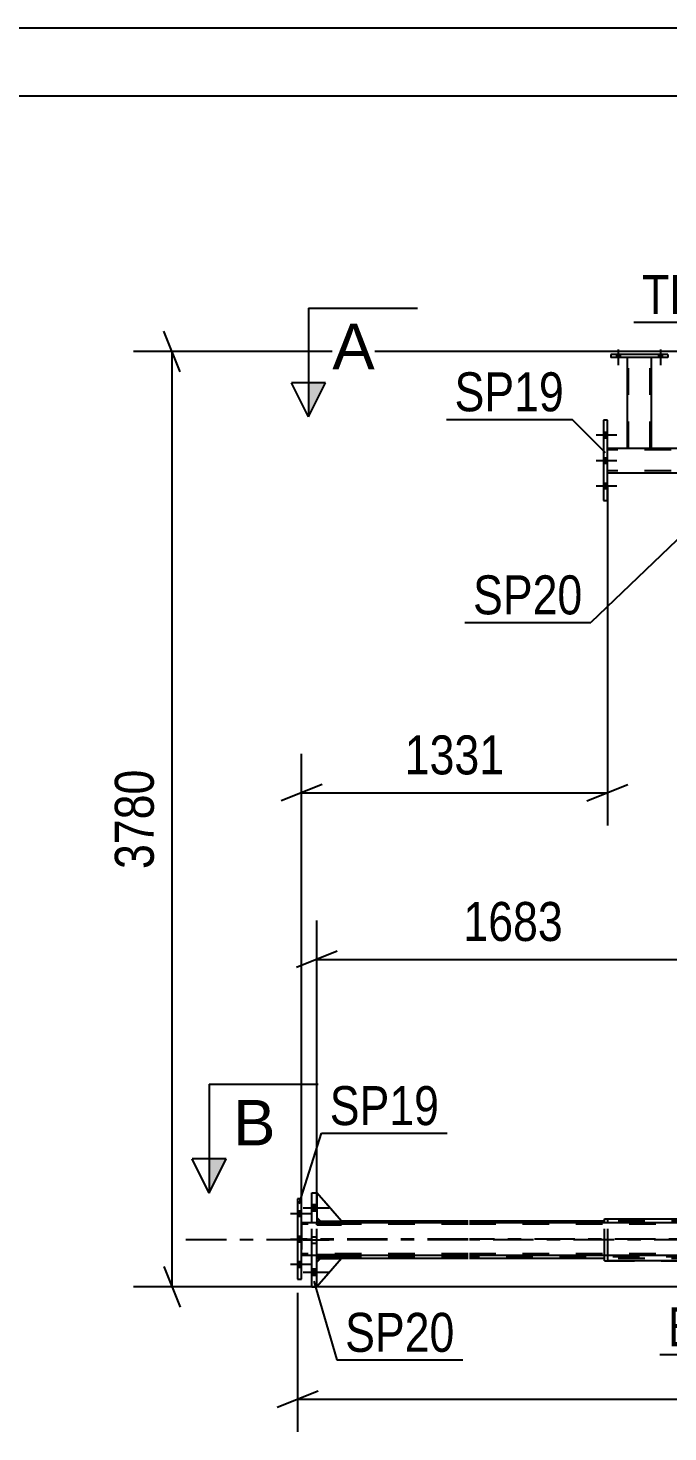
# Model space of a CAD drawing. Header units: millimetres. Extents: x -857 to 332, y -866 to -25.
# Drawn here: x -67.5 to -20.5, y -128.2 to -25.1 of the extents above; entities that cross this region are included whole.
import ezdxf

# ---------------------------------------------------------------- set-up
doc = ezdxf.new("R2010")
doc.units = ezdxf.units.MM
doc.linetypes.add('DXK_LINE_DOT2', pattern=[3.9198, 1.9599, -1.9599])
doc.linetypes.add('DXK_LINE_DOT3', pattern=[5.9187, 2.979, -0.9799, 0.9799, -0.9799])
doc.styles.add('Arial', font='ARIAL.TTF', dxfattribs={"height": 0.2})
doc.styles.add('Arial Narrow', font='ARIALN.TTF', dxfattribs={"height": 0.2})

# ---------------------------------------------------------------- blocks, each defined once
blk = doc.blocks.new('Unknown-570386455-1132')
at = {"color": 5, "linetype": 'Continuous'}
for p, q in [((332.35, -25.05), (-856.65, -25.05)), ((327.35, -30.05), (-851.65, -30.05))]:
    blk.add_line(p, q, dxfattribs=at)
blk = doc.blocks.new('Bolt-570386455-10562 - 10439')
at = {"linetype": 'Continuous'}
for points in [[(-46.7, -111.49), (-46.7, -111.96), (-46.33, -111.96), (-46.33, -111.49)], [(-46.7, -111.49), (-46.7, -111.96), (-46.33, -111.96), (-46.33, -111.49)], [(-46.7, -111.49), (-46.7, -111.96), (-46.33, -111.96), (-46.33, -111.49)], [(-46.7, -116.22), (-46.7, -116.69), (-46.33, -116.69), (-46.33, -116.22)], [(-46.7, -116.22), (-46.7, -116.69), (-46.33, -116.69), (-46.33, -116.22)], [(-46.7, -116.22), (-46.7, -116.69), (-46.33, -116.69), (-46.33, -116.22)]]:
    blk.add_hatch(color=1, dxfattribs=at).paths.add_polyline_path(points)
at = {"color": 1, "linetype": 'Continuous'}
for p, q in [((-47.33, -111.73), (-45.43, -111.73)), ((-47.33, -111.73), (-45.43, -111.73)), ((-47.33, -111.73), (-45.43, -111.73)), ((-46.7, -111.49), (-46.33, -111.49)), ((-46.7, -111.49), (-46.33, -111.49)), ((-46.7, -111.49), (-46.33, -111.49)), ((-46.7, -111.96), (-46.33, -111.96)), ((-46.7, -111.96), (-46.33, -111.96)), ((-46.7, -111.96), (-46.33, -111.96)), ((-47.33, -116.46), (-45.43, -116.46)), ((-47.33, -116.46), (-45.43, -116.46)), ((-47.33, -116.46), (-45.43, -116.46)), ((-46.7, -116.22), (-46.33, -116.22)), ((-46.7, -116.22), (-46.33, -116.22)), ((-46.7, -116.22), (-46.33, -116.22)), ((-46.7, -116.69), (-46.33, -116.69)), ((-46.7, -116.69), (-46.33, -116.69)), ((-46.7, -116.69), (-46.33, -116.69))]:
    blk.add_line(p, q, dxfattribs=at)
at = {"color": 1, "linetype": 'DXK_LINE_DOT2'}
for p, q in [((-47.33, -114.09), (-45.43, -114.09)), ((-47.33, -114.09), (-45.43, -114.09)), ((-46.7, -113.86), (-46.33, -113.86)), ((-46.7, -113.86), (-46.33, -113.86)), ((-46.7, -114.33), (-46.33, -114.33)), ((-46.7, -114.33), (-46.33, -114.33))]:
    blk.add_line(p, q, dxfattribs=at)
blk = doc.blocks.new('Bolt-570386455-10459 - 10439')
at = {"linetype": 'Continuous'}
for points in [[(-24.05, -49.04), (-24.31, -49.04), (-24.31, -49.25), (-24.05, -49.25)], [(-24.05, -49.04), (-24.31, -49.04), (-24.31, -49.25), (-24.05, -49.25)], [(-20.96, -49.04), (-21.22, -49.04), (-21.22, -49.25), (-20.96, -49.25)], [(-20.96, -49.04), (-21.22, -49.04), (-21.22, -49.25), (-20.96, -49.25)]]:
    blk.add_hatch(color=1, dxfattribs=at).paths.add_polyline_path(points)
at = {"color": 1, "linetype": 'Continuous'}
for p, q in [((-24.31, -49.04), (-24.31, -49.25)), ((-24.31, -49.04), (-24.31, -49.25)), ((-24.18, -48.67), (-24.18, -49.82)), ((-24.18, -48.67), (-24.18, -49.82)), ((-24.05, -49.04), (-24.05, -49.25)), ((-24.05, -49.04), (-24.05, -49.25)), ((-21.22, -49.04), (-21.22, -49.25)), ((-21.22, -49.04), (-21.22, -49.25)), ((-21.09, -48.67), (-21.09, -49.82)), ((-21.09, -48.67), (-21.09, -49.82)), ((-20.96, -49.04), (-20.96, -49.25)), ((-20.96, -49.04), (-20.96, -49.25))]:
    blk.add_line(p, q, dxfattribs=at)
blk = doc.blocks.new('Bolt-570386455-10493 - 10439')
at = {"linetype": 'Continuous'}
for points in [[(-47.74, -111.96), (-47.74, -112.36), (-47.45, -112.36), (-47.45, -111.96)], [(-47.74, -111.96), (-47.74, -112.36), (-47.45, -112.36), (-47.45, -111.96)], [(-47.74, -111.96), (-47.74, -112.36), (-47.45, -112.36), (-47.45, -111.96)], [(-47.74, -113.83), (-47.74, -114.23), (-47.45, -114.23), (-47.45, -113.83)], [(-47.74, -113.83), (-47.74, -114.23), (-47.45, -114.23), (-47.45, -113.83)], [(-47.74, -115.69), (-47.74, -116.09), (-47.45, -116.09), (-47.45, -115.69)], [(-47.74, -115.69), (-47.74, -116.09), (-47.45, -116.09), (-47.45, -115.69)], [(-47.74, -115.69), (-47.74, -116.09), (-47.45, -116.09), (-47.45, -115.69)]]:
    blk.add_hatch(color=1, dxfattribs=at).paths.add_polyline_path(points)
at = {"color": 1, "linetype": 'Continuous'}
for p, q in [((-48.27, -112.16), (-46.76, -112.16)), ((-48.27, -112.16), (-46.76, -112.16)), ((-48.27, -112.16), (-46.76, -112.16)), ((-47.74, -111.96), (-47.45, -111.96)), ((-47.74, -111.96), (-47.45, -111.96)), ((-47.74, -111.96), (-47.45, -111.96)), ((-47.74, -112.36), (-47.45, -112.36)), ((-47.74, -112.36), (-47.45, -112.36)), ((-47.74, -112.36), (-47.45, -112.36)), ((-48.27, -114.03), (-46.76, -114.03)), ((-48.27, -114.03), (-46.76, -114.03)), ((-47.74, -113.83), (-47.45, -113.83)), ((-47.74, -113.83), (-47.45, -113.83)), ((-47.74, -114.23), (-47.45, -114.23)), ((-47.74, -114.23), (-47.45, -114.23)), ((-48.27, -115.89), (-46.76, -115.89)), ((-48.27, -115.89), (-46.76, -115.89)), ((-48.27, -115.89), (-46.76, -115.89)), ((-47.74, -115.69), (-47.45, -115.69)), ((-47.74, -115.69), (-47.45, -115.69)), ((-47.74, -115.69), (-47.45, -115.69)), ((-47.74, -116.09), (-47.45, -116.09)), ((-47.74, -116.09), (-47.45, -116.09)), ((-47.74, -116.09), (-47.45, -116.09))]:
    blk.add_line(p, q, dxfattribs=at)
blk = doc.blocks.new('Part-570386455-10904 - 10439')
at = {"color": 2, "linetype": 'Continuous'}
for p, q in [((-46.33, -115.73), (-46.06, -115.46)), ((-44.52, -115.46), (-46.33, -117.55)), ((-46.06, -115.46), (-44.52, -115.46))]:
    blk.add_line(p, q, dxfattribs=at)
at = {"color": 7, "linetype": 'DXK_LINE_DOT2'}
blk.add_line((-46.33, -117.55), (-46.33, -115.73), dxfattribs=at)
blk = doc.blocks.new('Bolt-570386455-11042 - 10439')
at = {"linetype": 'Continuous'}
for points in [[(-25.27, -54.75), (-25.27, -55.15), (-24.98, -55.15), (-24.98, -54.75)], [(-25.27, -54.75), (-25.27, -55.15), (-24.98, -55.15), (-24.98, -54.75)], [(-25.27, -54.75), (-25.27, -55.15), (-24.98, -55.15), (-24.98, -54.75)], [(-25.27, -56.62), (-25.27, -57.02), (-24.98, -57.02), (-24.98, -56.62)], [(-25.27, -56.62), (-25.27, -57.02), (-24.98, -57.02), (-24.98, -56.62)], [(-25.27, -58.48), (-25.27, -58.88), (-24.98, -58.88), (-24.98, -58.48)], [(-25.27, -58.48), (-25.27, -58.88), (-24.98, -58.88), (-24.98, -58.48)], [(-25.27, -58.48), (-25.27, -58.88), (-24.98, -58.88), (-24.98, -58.48)]]:
    blk.add_hatch(color=1, dxfattribs=at).paths.add_polyline_path(points)
at = {"color": 1, "linetype": 'Continuous'}
for p, q in [((-25.8, -54.95), (-24.29, -54.95)), ((-25.8, -54.95), (-24.29, -54.95)), ((-25.8, -54.95), (-24.29, -54.95)), ((-25.27, -54.75), (-24.98, -54.75)), ((-25.27, -54.75), (-24.98, -54.75)), ((-25.27, -54.75), (-24.98, -54.75)), ((-25.27, -55.15), (-24.98, -55.15)), ((-25.27, -55.15), (-24.98, -55.15)), ((-25.27, -55.15), (-24.98, -55.15)), ((-25.27, -56.62), (-24.98, -56.62)), ((-25.27, -56.62), (-24.98, -56.62)), ((-25.8, -56.82), (-24.29, -56.82)), ((-25.8, -56.82), (-24.29, -56.82)), ((-25.27, -57.02), (-24.98, -57.02)), ((-25.27, -57.02), (-24.98, -57.02)), ((-25.8, -58.68), (-24.29, -58.68)), ((-25.8, -58.68), (-24.29, -58.68)), ((-25.8, -58.68), (-24.29, -58.68)), ((-25.27, -58.48), (-24.98, -58.48)), ((-25.27, -58.48), (-24.98, -58.48)), ((-25.27, -58.48), (-24.98, -58.48)), ((-25.27, -58.88), (-24.98, -58.88)), ((-25.27, -58.88), (-24.98, -58.88)), ((-25.27, -58.88), (-24.98, -58.88))]:
    blk.add_line(p, q, dxfattribs=at)
blk = doc.blocks.new('Part-570386455-10718 - 10439')
at = {"color": 7, "linetype": 'DXK_LINE_DOT2'}
for p, q in [((-44.52, -112.73), (-46.33, -110.64)), ((-46.33, -110.64), (-46.33, -112.46)), ((-46.33, -112.46), (-46.06, -112.73)), ((-46.06, -112.73), (-44.52, -112.73))]:
    blk.add_line(p, q, dxfattribs=at)
blk = doc.blocks.new('Part-570386455-10745 - 10439')
at = {"color": 2, "linetype": 'Continuous'}
for p, q in [((-25.2, -112.55), (-24.96, -112.55)), ((-25.2, -112.83), (-25.2, -112.55)), ((-15.06, -112.55), (-14.81, -112.55)), ((-14.81, -112.73), (-14.81, -112.55)), ((-25.2, -115.64), (-25.2, -115.23)), ((-14.81, -115.64), (-14.81, -115.45)), ((-25.2, -115.64), (-24.96, -115.64)), ((-15.06, -115.64), (-14.81, -115.64))]:
    blk.add_line(p, q, dxfattribs=at)
at = {"color": 7, "linetype": 'DXK_LINE_DOT2'}
for p, q in [((-25.2, -115.23), (-25.2, -112.83)), ((-24.96, -112.55), (-15.06, -112.55)), ((-14.81, -115.45), (-14.81, -112.73)), ((-24.96, -115.64), (-15.06, -115.64))]:
    blk.add_line(p, q, dxfattribs=at)
blk = doc.blocks.new('Part-570386455-10867 - 10439')
at = {"color": 2, "linetype": 'Continuous'}
for p, q in [((-35.21, -112.83), (-47.45, -112.83)), ((280.41, -112.83), (-35.11, -112.83)), ((-35.21, -115.23), (-47.45, -115.23)), ((280.41, -115.23), (-35.11, -115.23))]:
    blk.add_line(p, q, dxfattribs=at)
at = {"color": 7, "linetype": 'DXK_LINE_DOT2'}
for p, q in [((-47.45, -112.83), (-47.45, -115.23)), ((-35.21, -112.94), (-47.45, -112.94)), ((280.41, -112.94), (-35.11, -112.94)), ((-35.21, -115.12), (-47.45, -115.12)), ((280.41, -115.12), (-35.11, -115.12))]:
    blk.add_line(p, q, dxfattribs=at)
at = {"color": 7, "linetype": 'DXK_LINE_DOT3'}
for p, q in [((-35.21, -114.03), (-47.45, -114.03)), ((280.41, -114.03), (-35.11, -114.03))]:
    blk.add_line(p, q, dxfattribs=at)
blk = doc.blocks.new('Part-570386455-11157 - 10439')
at = {"color": 7, "linetype": 'DXK_LINE_DOT2'}
for p, q in [((-44.52, -115.2), (-46.33, -115.2)), ((-46.33, -115.2), (-46.33, -115.35)), ((-46.33, -115.35), (-44.52, -115.35)), ((-46.06, -115.35), (-46.06, -115.2)), ((-44.52, -115.35), (-44.52, -115.2))]:
    blk.add_line(p, q, dxfattribs=at)
blk = doc.blocks.new('Part-570386455-10775 - 10439')
at = {"color": 2, "linetype": 'Continuous'}
for p, q in [((-24.98, -53.86), (-25.27, -53.86)), ((-25.27, -53.86), (-25.27, -59.77)), ((-24.98, -59.77), (-24.98, -53.86)), ((-25.27, -59.77), (-24.98, -59.77))]:
    blk.add_line(p, q, dxfattribs=at)
blk = doc.blocks.new('Part-570386455-10862 - 10439')
at = {"color": 2, "linetype": 'Continuous'}
for p, q in [((-24.98, -55.91), (-23.54, -55.91)), ((-21.73, -55.91), (-15.94, -55.91)), ((-24.98, -57.73), (-0.3, -57.73))]:
    blk.add_line(p, q, dxfattribs=at)
at = {"color": 7, "linetype": 'DXK_LINE_DOT2'}
for p, q in [((-24.98, -57.73), (-24.98, -55.91)), ((301.12, -56.05), (-24.98, -56.05)), ((-23.54, -55.91), (-21.73, -55.91)), ((301.12, -57.58), (-24.98, -57.58))]:
    blk.add_line(p, q, dxfattribs=at)
blk = doc.blocks.new('Part-570386455-10868 - 10439')
at = {"color": 2, "linetype": 'Continuous'}
for p, q in [((-46.33, -112.73), (-46.06, -112.73)), ((-35.21, -112.73), (-44.52, -112.73)), ((-25.2, -112.73), (-35.11, -112.73)), ((-46.33, -115.46), (-46.06, -115.46)), ((-35.21, -115.46), (-44.52, -115.46)), ((-25.2, -115.46), (-35.11, -115.46))]:
    blk.add_line(p, q, dxfattribs=at)
at = {"color": 7, "linetype": 'DXK_LINE_DOT2'}
for p, q in [((-46.33, -115.46), (-46.33, -112.73)), ((-35.21, -112.84), (-46.33, -112.84)), ((-46.06, -112.73), (-44.52, -112.73)), ((279.21, -112.84), (-35.11, -112.84)), ((256.07, -112.73), (-25.2, -112.73)), ((-35.21, -115.35), (-46.33, -115.35)), ((-46.06, -115.46), (-44.52, -115.46)), ((279.21, -115.35), (-35.11, -115.35)), ((256.07, -115.46), (-25.2, -115.46))]:
    blk.add_line(p, q, dxfattribs=at)
at = {"color": 7, "linetype": 'DXK_LINE_DOT3'}
for p, q in [((-35.21, -114.09), (-56.33, -114.09)), ((289.21, -114.09), (-35.11, -114.09))]:
    blk.add_line(p, q, dxfattribs=at)
blk = doc.blocks.new('Part-570386455-10901 - 10439')
at = {"color": 7, "linetype": 'DXK_LINE_DOT2'}
for p, q in [((-46.33, -115.73), (-46.06, -115.46)), ((-44.52, -115.46), (-46.33, -117.55)), ((-46.06, -115.46), (-44.52, -115.46)), ((-46.33, -117.55), (-46.33, -115.73))]:
    blk.add_line(p, q, dxfattribs=at)
blk = doc.blocks.new('Part-570386455-10937 - 10439')
at = {"color": 2, "linetype": 'Continuous'}
for p, q in [((-44.52, -112.73), (-46.33, -110.64)), ((-46.33, -112.46), (-46.06, -112.73)), ((-46.06, -112.73), (-44.52, -112.73))]:
    blk.add_line(p, q, dxfattribs=at)
at = {"color": 7, "linetype": 'DXK_LINE_DOT2'}
blk.add_line((-46.33, -110.64), (-46.33, -112.46), dxfattribs=at)
blk = doc.blocks.new('Part-570386455-10981 - 10439')
at = {"color": 7, "linetype": 'DXK_LINE_DOT2'}
for p, q in [((-46.33, -115.2), (-44.52, -115.2)), ((-46.33, -115.23), (-46.33, -115.2)), ((-46.06, -115.35), (-46.06, -115.2)), ((-44.52, -115.23), (-44.52, -115.2))]:
    blk.add_line(p, q, dxfattribs=at)
at = {"color": 2, "linetype": 'Continuous'}
for p, q in [((-46.33, -115.35), (-46.33, -115.23)), ((-44.52, -115.35), (-46.33, -115.35)), ((-44.52, -115.35), (-44.52, -115.23))]:
    blk.add_line(p, q, dxfattribs=at)
blk = doc.blocks.new('Part-570386455-11040 - 10439')
at = {"color": 7, "linetype": 'DXK_LINE_DOT2'}
for p, q in [((-46.33, -112.84), (-44.52, -112.84)), ((-46.33, -112.98), (-46.33, -112.84)), ((-44.52, -112.98), (-46.33, -112.98)), ((-46.06, -112.98), (-46.06, -112.84)), ((-44.52, -112.84), (-44.52, -112.98))]:
    blk.add_line(p, q, dxfattribs=at)
blk = doc.blocks.new('Part-570386455-11110 - 10439')
at = {"color": 2, "linetype": 'Continuous'}
for p, q in [((-47.45, -111.07), (-47.74, -111.07)), ((-47.74, -111.07), (-47.74, -116.98)), ((-47.45, -116.98), (-47.45, -111.07)), ((-47.74, -116.98), (-47.45, -116.98))]:
    blk.add_line(p, q, dxfattribs=at)
at = {"color": 7, "linetype": 'DXK_LINE_DOT2'}
for p, q in [((-47.45, -111.07), (-47.74, -111.07)), ((-47.74, -116.98), (-47.45, -116.98))]:
    blk.add_line(p, q, dxfattribs=at)
blk = doc.blocks.new('Part-570386455-11130 - 10439')
at = {"color": 2, "linetype": 'Continuous'}
for p, q in [((-46.7, -110.64), (-46.33, -110.64)), ((-46.7, -112.83), (-46.7, -110.64)), ((-46.33, -110.64), (-46.33, -112.83)), ((-46.7, -117.55), (-46.7, -115.23)), ((-46.33, -117.55), (-46.33, -115.23)), ((-46.7, -117.55), (-46.33, -117.55))]:
    blk.add_line(p, q, dxfattribs=at)
at = {"color": 7, "linetype": 'DXK_LINE_DOT2'}
for p, q in [((-46.7, -110.64), (-46.33, -110.64)), ((-46.7, -115.23), (-46.7, -112.83)), ((-46.33, -115.23), (-46.33, -112.83)), ((-46.7, -117.55), (-46.33, -117.55))]:
    blk.add_line(p, q, dxfattribs=at)
blk = doc.blocks.new('Part-570386455-11154 - 10439')
at = {"color": 7, "linetype": 'DXK_LINE_DOT2'}
for p, q in [((-44.52, -112.84), (-46.33, -112.84)), ((-46.33, -112.84), (-46.33, -112.98)), ((-46.33, -112.98), (-44.52, -112.98)), ((-46.06, -112.98), (-46.06, -112.84)), ((-44.52, -112.98), (-44.52, -112.84))]:
    blk.add_line(p, q, dxfattribs=at)
blk = doc.blocks.new('Part-570386455-11365 - 10439')
at = {"color": 2, "linetype": 'Continuous'}
for p, q in [((-20.54, -49.04), (-24.73, -49.04)), ((-24.73, -49.04), (-24.73, -49.25)), ((-20.54, -49.25), (-24.73, -49.25)), ((-20.54, -49.04), (-20.54, -49.25))]:
    blk.add_line(p, q, dxfattribs=at)
blk = doc.blocks.new('Part-570386455-11362 - 10439')
at = {"color": 2, "linetype": 'Continuous'}
for p, q in [((-24.96, -112.55), (-20.25, -112.55)), ((-24.96, -112.83), (-24.96, -112.55)), ((-15.06, -112.55), (-18.31, -112.55)), ((-15.06, -112.83), (-15.06, -112.55)), ((-24.96, -115.64), (-24.96, -115.23)), ((-15.06, -115.64), (-15.06, -115.23)), ((-15.06, -115.64), (-24.96, -115.64))]:
    blk.add_line(p, q, dxfattribs=at)
at = {"color": 7, "linetype": 'DXK_LINE_DOT2'}
for p, q in [((-24.96, -115.23), (-24.96, -112.83)), ((-20.25, -112.55), (-18.31, -112.55)), ((-15.06, -115.23), (-15.06, -112.83))]:
    blk.add_line(p, q, dxfattribs=at)
blk = doc.blocks.new('Part-570386455-11381 - 10439')
at = {"color": 2, "linetype": 'Continuous'}
for p, q in [((-23.54, -49.25), (-23.54, -55.91)), ((-21.73, -55.91), (-21.73, -49.25)), ((-23.54, -55.91), (-21.73, -55.91))]:
    blk.add_line(p, q, dxfattribs=at)
at = {"color": 7, "linetype": 'DXK_LINE_DOT2'}
for p, q in [((-21.73, -49.25), (-23.54, -49.25)), ((-23.43, -55.91), (-23.43, -49.25)), ((-21.83, -55.91), (-21.83, -49.25)), ((-23.53, -55.91), (-23.54, -55.91))]:
    blk.add_line(p, q, dxfattribs=at)
blk = doc.blocks.new('StraightDimension-570386455-28673 - 10439')
at = {"color": 7, "linetype": 'Continuous'}
for p, q in [((-56.36, -50.32), (-57.56, -47.32)), ((-16.94, -48.82), (-59.81, -48.82)), ((-56.96, -117.55), (-56.96, -48.82)), ((-57.56, -116.05), (-56.36, -119.05)), ((14.4, -117.55), (-59.81, -117.55))]:
    blk.add_line(p, q, dxfattribs=at)
at = {"color": 0}
blk.add_wipeout([(-57.71, -78.93), (-61.91, -78.93), (-61.91, -87.44), (-57.71, -87.44)], dxfattribs=at)
at = {"color": 3, "style": 'Arial Narrow'}
blk.add_text('3780', height=2.863, rotation=90.0002, dxfattribs=at).set_placement((-58.31, -86.84))
blk = doc.blocks.new('StraightDimension-570386455-51599 - 10439')
at = {"color": 7, "linetype": 'Continuous'}
for p, q in [((-17.47, -59.64), (-17.47, -95.88)), ((-46.33, -111.73), (-46.33, -90.63)), ((-44.83, -92.88), (-47.83, -94.08)), ((-46.33, -93.48), (-17.47, -93.48)), ((-18.97, -94.08), (-15.97, -92.88))]:
    blk.add_line(p, q, dxfattribs=at)
at = {"color": 0}
blk.add_wipeout([(-27.65, -92.73), (-27.65, -88.53), (-36.16, -88.53), (-36.16, -92.73)], dxfattribs=at)
at = {"color": 3, "style": 'Arial Narrow'}
blk.add_text('1683', height=2.863, dxfattribs=at).set_placement((-35.56, -92.13))
blk = doc.blocks.new('StraightDimension-570386455-31073 - 10439')
at = {"color": 7, "linetype": 'Continuous'}
for p, q in [((-47.74, -117.98), (-47.74, -128.21)), ((-46.24, -125.21), (-49.24, -126.41)), ((-47.74, -125.81), (301.41, -125.81))]:
    blk.add_line(p, q, dxfattribs=at)
blk = doc.blocks.new('StraightDimension-570386455-51466 - 10439')
at = {"color": 7, "linetype": 'Continuous'}
for p, q in [((-24.98, -58.73), (-24.98, -83.64)), ((-47.45, -111.83), (-47.45, -78.39)), ((-45.95, -80.64), (-48.95, -81.84)), ((-47.45, -81.24), (-24.98, -81.24)), ((-26.48, -81.84), (-23.48, -80.64))]:
    blk.add_line(p, q, dxfattribs=at)
at = {"color": 0}
blk.add_wipeout([(-31.96, -80.49), (-31.96, -76.29), (-40.47, -76.29), (-40.47, -80.49)], dxfattribs=at)
at = {"color": 3, "style": 'Arial Narrow'}
blk.add_text('1331', height=2.863, dxfattribs=at).set_placement((-39.87, -79.89))
blk = doc.blocks.new('Mark-570386455-10863 - 10439')
at = {"color": 30, "linetype": 'Continuous'}
for p in [(-6.74, -114.78), (-21.14, -122.51)]:
    blk.add_line(p, (-9.9, -122.51), dxfattribs=at)
at = {"color": 0}
blk.add_wipeout([(-10.5, -121.91), (-10.5, -118.91), (-20.54, -118.91), (-20.54, -121.91)], dxfattribs=at)
blk.add_wipeout([(-10.5, -121.91), (-10.5, -118.91), (-20.54, -118.91), (-20.54, -121.91)], dxfattribs=at)
at = {"color": 3, "style": 'Arial Narrow'}
blk.add_text('BC347', height=2.863, dxfattribs=at).set_placement((-20.54, -121.91))
blk = doc.blocks.new('Mark-570386455-11161 - 10439')
at = {"color": 30, "linetype": 'Continuous'}
for p in [(-17.65, -60.54), (-35.45, -68.73)]:
    blk.add_line(p, (-26.21, -68.73), dxfattribs=at)
at = {"color": 0}
blk.add_wipeout([(-26.81, -68.13), (-26.81, -65.13), (-34.85, -65.13), (-34.85, -68.13)], dxfattribs=at)
blk.add_wipeout([(-26.81, -68.13), (-26.81, -65.13), (-34.85, -65.13), (-34.85, -68.13)], dxfattribs=at)
at = {"color": 3, "style": 'Arial Narrow'}
blk.add_text('SP20', height=2.863, dxfattribs=at).set_placement((-34.85, -68.13))
blk = doc.blocks.new('Mark-570386455-10771 - 10439')
at = {"color": 30, "linetype": 'Continuous'}
for p in [(-36.81, -53.81), (-25.11, -56.26)]:
    blk.add_line(p, (-27.57, -53.81), dxfattribs=at)
at = {"color": 0}
blk.add_wipeout([(-28.17, -53.21), (-28.17, -50.21), (-36.21, -50.21), (-36.21, -53.21)], dxfattribs=at)
blk.add_wipeout([(-28.17, -53.21), (-28.17, -50.21), (-36.21, -50.21), (-36.21, -53.21)], dxfattribs=at)
at = {"color": 3, "style": 'Arial Narrow'}
blk.add_text('SP19', height=2.863, dxfattribs=at).set_placement((-36.21, -53.21))
blk = doc.blocks.new('Mark-570386455-11126 - 10439')
at = {"color": 30, "linetype": 'Continuous'}
for p, q in [((-46.55, -117.12), (-44.85, -122.92)), ((-44.85, -122.92), (-35.61, -122.92))]:
    blk.add_line(p, q, dxfattribs=at)
at = {"color": 0}
blk.add_wipeout([(-36.21, -122.32), (-36.21, -119.32), (-44.25, -119.32), (-44.25, -122.32)], dxfattribs=at)
blk.add_wipeout([(-36.21, -122.32), (-36.21, -119.32), (-44.25, -119.32), (-44.25, -122.32)], dxfattribs=at)
at = {"color": 3, "style": 'Arial Narrow'}
blk.add_text('SP20', height=2.863, dxfattribs=at).set_placement((-44.25, -122.32))
blk = doc.blocks.new('SectionMark-570386455-11496 - 10439')
at = {"linetype": 'Continuous'}
blk.add_hatch(color=6, dxfattribs=at).paths.add_polyline_path([(-46.94, -51.12), (-45.69, -51.12), (-46.94, -53.62)])
at = {"color": 6, "linetype": 'Continuous'}
for p, q in [((-46.94, -45.62), (-38.94, -45.62)), ((-46.94, -45.62), (-46.94, -53.62)), ((-46.94, -53.62), (-48.19, -51.12)), ((-45.69, -51.12), (-48.19, -51.12)), ((-46.94, -53.62), (-45.69, -51.12))]:
    blk.add_line(p, q, dxfattribs=at)
at = {"color": 0, "linetype": 'Continuous'}
blk.add_wipeout([(-42.08, -50.12), (-42.08, -46.62), (-45.19, -46.62), (-45.19, -50.12)], dxfattribs=at)
at = {"color": 3, "linetype": 'Continuous', "style": 'Arial'}
blk.add_text('A', height=3.34, dxfattribs=at).set_placement((-45.19, -50.12))
blk = doc.blocks.new('Mark-570386455-11106 - 10439')
at = {"color": 30, "linetype": 'Continuous'}
for p, q in [((-47.62, -111.45), (-45.98, -106.26)), ((-45.98, -106.26), (-36.75, -106.26))]:
    blk.add_line(p, q, dxfattribs=at)
at = {"color": 0}
blk.add_wipeout([(-37.35, -105.66), (-37.35, -102.66), (-45.38, -102.66), (-45.38, -105.66)], dxfattribs=at)
blk.add_wipeout([(-37.35, -105.66), (-37.35, -102.66), (-45.38, -102.66), (-45.38, -105.66)], dxfattribs=at)
at = {"color": 3, "style": 'Arial Narrow'}
blk.add_text('SP19', height=2.863, dxfattribs=at).set_placement((-45.38, -105.66))
blk = doc.blocks.new('Mark-570386455-11111 - 10439')
at = {"color": 30, "linetype": 'Continuous'}
for p in [(-23.03, -46.67), (-7.8, -57.93)]:
    blk.add_line(p, (-11.96, -46.67), dxfattribs=at)
at = {"color": 0}
blk.add_wipeout([(-12.56, -46.07), (-12.56, -43.07), (-22.43, -43.07), (-22.43, -46.07)], dxfattribs=at)
blk.add_wipeout([(-12.56, -46.07), (-12.56, -43.07), (-22.43, -43.07), (-22.43, -46.07)], dxfattribs=at)
at = {"color": 3, "style": 'Arial Narrow'}
blk.add_text('TR552', height=2.863, dxfattribs=at).set_placement((-22.43, -46.07))
blk = doc.blocks.new('SectionMark-570386455-11494 - 10439')
at = {"linetype": 'Continuous'}
blk.add_hatch(color=6, dxfattribs=at).paths.add_polyline_path([(-54.23, -108.15), (-52.98, -108.15), (-54.23, -110.65)])
at = {"color": 6, "linetype": 'Continuous'}
for p, q in [((-54.23, -102.65), (-46.23, -102.65)), ((-54.23, -102.65), (-54.23, -110.65)), ((-54.23, -110.65), (-55.48, -108.15)), ((-52.98, -108.15), (-55.48, -108.15)), ((-54.23, -110.65), (-52.98, -108.15))]:
    blk.add_line(p, q, dxfattribs=at)
at = {"color": 0, "linetype": 'Continuous'}
blk.add_wipeout([(-49.37, -107.15), (-49.37, -103.65), (-52.48, -103.65), (-52.48, -107.15)], dxfattribs=at)
at = {"color": 3, "linetype": 'Continuous', "style": 'Arial'}
blk.add_text('B', height=3.34, dxfattribs=at).set_placement((-52.48, -107.15))

msp = doc.modelspace()

# ---------------------------------------------------------------- block references
for name in ['Unknown-570386455-1132', 'Part-570386455-11365 - 10439', 'Bolt-570386455-10459 - 10439', 'Part-570386455-11381 - 10439', 'Part-570386455-10775 - 10439', 'Bolt-570386455-11042 - 10439', 'Part-570386455-10862 - 10439', 'Part-570386455-11110 - 10439', 'Part-570386455-11130 - 10439', 'Part-570386455-10718 - 10439', 'Part-570386455-10937 - 10439', 'Bolt-570386455-10493 - 10439', 'Bolt-570386455-10562 - 10439', 'Part-570386455-10868 - 10439', 'Part-570386455-10867 - 10439', 'Part-570386455-11040 - 10439', 'Part-570386455-11154 - 10439', 'Part-570386455-10745 - 10439', 'Part-570386455-11362 - 10439', 'Part-570386455-11157 - 10439', 'Part-570386455-10981 - 10439', 'Part-570386455-10904 - 10439', 'Part-570386455-10901 - 10439']:
    msp.add_blockref(name, (0, 0))

# ---------------------------------------------------------------- next in the draw order: block references
msp.add_blockref('StraightDimension-570386455-28673 - 10439', (0, 0))

# ---------------------------------------------------------------- next in the draw order: block references
for name in ['Mark-570386455-10771 - 10439', 'StraightDimension-570386455-51599 - 10439']:
    msp.add_blockref(name, (0, 0))

# ---------------------------------------------------------------- next in the draw order: block references
for name in ['SectionMark-570386455-11496 - 10439', 'StraightDimension-570386455-31073 - 10439']:
    msp.add_blockref(name, (0, 0))

# ---------------------------------------------------------------- next in the draw order: block references
for name in ['Mark-570386455-11111 - 10439', 'StraightDimension-570386455-51466 - 10439', 'Mark-570386455-10863 - 10439', 'Mark-570386455-11126 - 10439']:
    msp.add_blockref(name, (0, 0))

# ---------------------------------------------------------------- next in the draw order: block references
for name in ['Mark-570386455-11161 - 10439', 'Mark-570386455-11106 - 10439']:
    msp.add_blockref(name, (0, 0))

# ---------------------------------------------------------------- next in the draw order: block references
msp.add_blockref('SectionMark-570386455-11494 - 10439', (0, 0))

doc.saveas('drawing.dxf')
